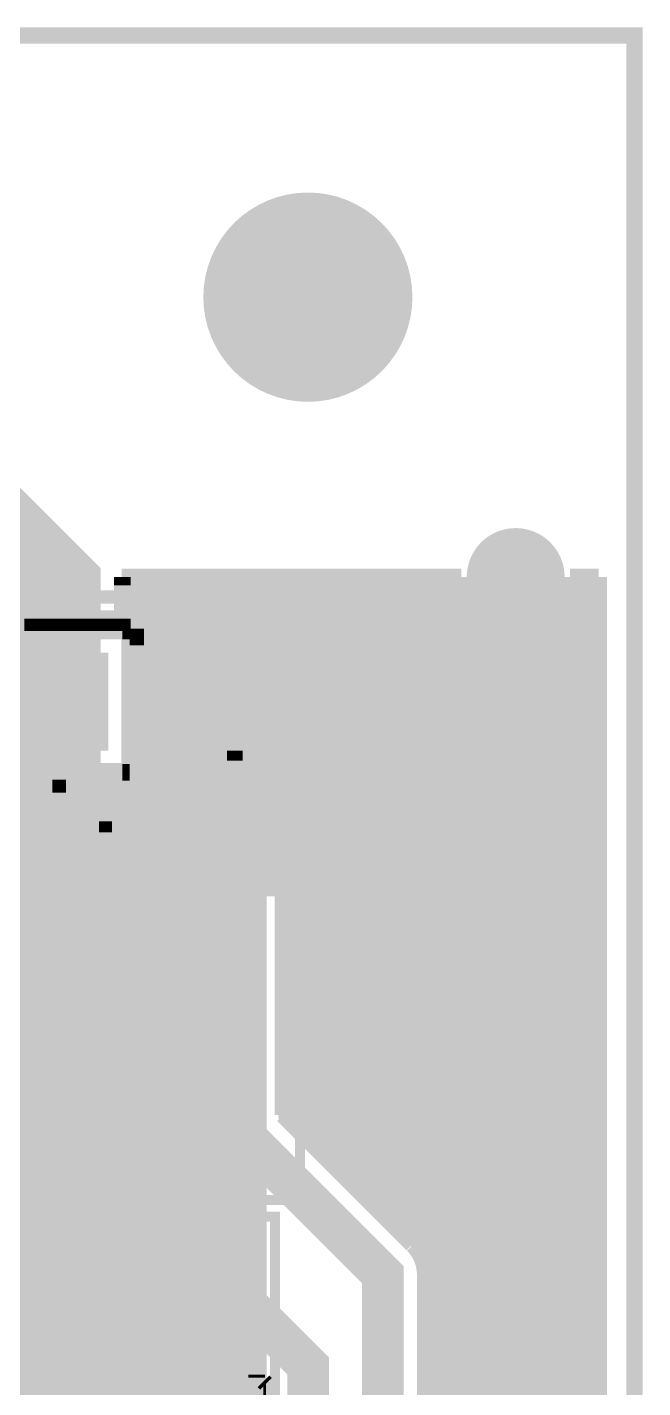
# Model space of a CAD drawing. Extents: x -5 to 90, y -49 to 54.
# Drawn here: x 35.7 to 45.13, y 33.32 to 54.13 of the extents above; entities that cross this region are included whole.
import ezdxf

# ---------------------------------------------------------------- set-up
doc = ezdxf.new("R2010")
doc.units = 0
doc.header["$MEASUREMENT"] = 0
doc.layers.get('0').update_dxf_attribs({"linetype": 'CONTINUOUS'})
for name, color, linetype in [('22-310-0_BOT', 7, 'CONTINUOUS'), ('22-310-0_DRD', 7, 'CONTINUOUS'), ('22-310-0_DRL', 2, 'CONTINUOUS'), ('22-310-0_SMB', 4, 'CONTINUOUS'), ('22-310-0_SMT', 3, 'CONTINUOUS'), ('22-310-0_SPT', 5, 'CONTINUOUS'), ('22-310-0_SST', 14, 'CONTINUOUS'), ('22-310-0_TOP', 9, 'CONTINUOUS'), ('THRUHOLE_NPT', 11, 'CONTINUOUS'), ('THRUHOLE_TAP', 13, 'CONTINUOUS')]:
    doc.layers.add(name, color=color, linetype=linetype)

# ---------------------------------------------------------------- blocks, each defined once
blk = doc.blocks.new('ROUND_1')
at = {"const_width": 1.6002}
blk.add_lwpolyline([(-0.8001, 0, 1), (0.8001, 0, 1)], format="xyb", close=True, dxfattribs=at)
blk = doc.blocks.new('SQUARE_9')
blk.add_solid([(0.7493, 0.7493), (0.7493, -0.7493), (-0.7493, 0.7493), (-0.7493, -0.7493)])
blk = doc.blocks.new('ROUND_47')
at = {"const_width": 0.44958}
blk.add_lwpolyline([(-0.22479, 0, 1), (0.22479, 0, 1)], format="xyb", close=True, dxfattribs=at)
blk = doc.blocks.new('RECTANGLE_7')
blk.add_solid([(2.42951, 1.89992), (2.42951, -1.89992), (-2.42951, 1.89992), (-2.42951, -1.89992)])
blk = doc.blocks.new('ROUND_8')
at = {"const_width": 0.7493}
blk.add_lwpolyline([(-0.37465, 0, 1), (0.37465, 0, 1)], format="xyb", close=True, dxfattribs=at)
blk = doc.blocks.new('RECTANGLE_21')
blk.add_solid([(0.508, 0.635), (0.508, -0.635), (-0.508, 0.635), (-0.508, -0.635)])
blk = doc.blocks.new('ROUND_2')
at = {"const_width": 0.50038}
blk.add_lwpolyline([(-0.25019, 0, 1), (0.25019, 0, 1)], format="xyb", close=True, dxfattribs=at)

msp = doc.modelspace()

# ---------------------------------------------------------------- linework, layer by layer
at = {"layer": '22-310-0_BOT', "const_width": 0.254}
for points in [[(37.211, 45.085), (18.30324, 45.085)], [(37.2618, 45.0342), (18.35404, 45.0342)], [(35.7886, 45.085), (35.7886, 44.8945)], [(36.0172, 45.085), (36.0172, 44.8945)], [(36.2458, 45.085), (36.2458, 44.8945)], [(36.4744, 45.085), (36.4744, 44.8945)], [(36.703, 45.085), (36.703, 44.8945)], [(36.9316, 45.085), (36.9316, 44.8945)], [(37.1602, 45.085), (37.1602, 44.8945)], [(37.211, 45.085), (39.243, 43.053)], [(37.2745, 44.8945), (35.1155, 44.8945)], [(37.2745, 44.8945), (37.2745, 42.7355)], [(37.3888, 44.9072), (37.3888, 30.68066)], [(37.4904, 44.8056), (37.2745, 44.8056)], [(37.6174, 44.6786), (37.6174, 30.47492)], [(37.719, 44.577), (37.2745, 44.577)], [(37.846, 44.45), (37.846, 27.32532)], [(37.9476, 44.3484), (37.2745, 44.3484)], [(38.0746, 44.2214), (38.0746, 27.051)], [(38.1762, 44.1198), (37.2745, 44.1198)], [(38.3032, 43.9928), (38.3032, 19.99234)], [(38.4048, 43.8912), (37.2745, 43.8912)], [(38.6334, 43.6626), (37.2745, 43.6626)], [(38.5318, 43.7642), (38.5318, 19.70278)], [(38.862, 43.434), (37.2745, 43.434)], [(38.7604, 43.5356), (38.7604, 5.7404)], [(39.0906, 43.2054), (37.2745, 43.2054)], [(38.989, 43.307), (38.989, 5.969)], [(39.243, 42.9768), (37.2745, 42.9768)], [(39.2176, 43.0784), (39.2176, 6.1976)], [(39.243, 43.053), (39.243, 6.223)], [(39.243, 42.7482), (34.36112, 42.7482)], [(37.2745, 42.7355), (35.1155, 42.7355)], [(35.7886, 42.7355), (35.7886, 29.21)], [(36.0172, 42.7355), (36.0172, 29.4386)], [(36.2458, 42.7355), (36.2458, 30.39872)], [(36.4744, 42.7355), (36.4744, 30.64764)], [(36.703, 42.7355), (36.703, 30.76194)], [(36.9316, 42.7355), (36.9316, 30.80004)], [(37.1602, 42.7355), (37.1602, 30.77718)], [(39.243, 42.5196), (18.61566, 42.5196)], [(39.243, 42.291), (18.61566, 42.291)], [(39.243, 42.0624), (18.57248, 42.0624)], [(39.243, 41.8338), (21.83638, 41.8338)], [(39.243, 41.6052), (22.10054, 41.6052)], [(39.243, 41.3766), (22.25294, 41.3766)], [(39.243, 41.148), (22.33676, 41.148)], [(39.243, 40.9194), (22.36724, 40.9194)], [(39.243, 40.6908), (22.35454, 40.6908)], [(39.243, 40.4622), (22.29104, 40.4622)], [(39.243, 40.2336), (22.16912, 40.2336)], [(39.243, 40.005), (21.96084, 40.005)], [(39.243, 39.7764), (31.24454, 39.7764)], [(39.243, 39.5478), (31.4198, 39.5478)], [(39.243, 39.3192), (31.49854, 39.3192)], [(39.243, 39.0906), (31.5087, 39.0906)], [(39.243, 38.862), (31.45536, 38.862)], [(39.243, 38.6334), (31.3309, 38.6334)], [(39.243, 38.4048), (31.3309, 38.4048)], [(39.243, 38.1762), (31.3309, 38.1762)], [(39.243, 37.9476), (31.3309, 37.9476)], [(39.243, 37.719), (31.3309, 37.719)], [(39.243, 37.4904), (31.3309, 37.4904)], [(39.243, 37.2618), (31.3309, 37.2618)], [(39.243, 37.0332), (31.3309, 37.0332)], [(39.243, 36.8046), (31.3309, 36.8046)], [(39.243, 36.576), (31.3309, 36.576)], [(39.243, 36.3474), (31.3309, 36.3474)], [(39.243, 36.1188), (31.3309, 36.1188)], [(39.243, 35.8902), (31.3309, 35.8902)], [(39.243, 35.6616), (31.3309, 35.6616)], [(39.243, 35.433), (31.3309, 35.433)], [(39.243, 35.2044), (31.3309, 35.2044)], [(39.243, 34.9758), (31.3309, 34.9758)], [(39.243, 34.7472), (31.3309, 34.7472)], [(39.243, 34.5186), (31.3309, 34.5186)], [(39.243, 34.29), (31.3309, 34.29)], [(39.243, 34.0614), (31.3309, 34.0614)], [(39.243, 33.8328), (31.3309, 33.8328)], [(39.243, 33.6042), (31.3309, 33.6042)], [(39.243, 33.3756), (31.3309, 33.3756)]]:
    msp.add_lwpolyline(points, dxfattribs=at)
at = {"layer": '22-310-0_DRD', "const_width": 0.254}
for points in [[(44.99864, 54.0004), (44.99864, -4.0005), (-4.99872, -4.0005), (-4.99872, 54.0004), (44.99864, 54.0004)], [(39.99992, 50.3809), (39.36492, 49.7459)], [(40.63492, 49.7459), (39.99992, 50.3809)], [(39.36492, 49.7459), (40.63492, 49.7459)], [(36.195, 44.45), (36.195, 43.18)], [(36.83, 43.815), (35.56, 43.815)]]:
    msp.add_lwpolyline(points, dxfattribs=at)
at = {"layer": '22-310-0_DRL', "const_width": 0.254}
msp.add_lwpolyline([(44.99864, 54.0004), (44.99864, -4.0005), (-4.99872, -4.0005), (-4.99872, 54.0004), (44.99864, 54.0004)], dxfattribs=at)
at = {"layer": '22-310-0_SPT', "const_width": 0.1524}
for points in [[(36.79952, 40.3352), (35.99942, 40.3352), (35.99942, 39.5351)], [(36.10102, 40.3352), (36.10102, 39.5351)], [(36.23818, 40.3352), (36.23818, 39.5351)], [(36.37534, 40.3352), (36.37534, 39.5351)], [(36.5125, 40.3352), (36.5125, 39.5351)], [(36.64966, 40.3352), (36.64966, 39.5351)], [(36.79952, 40.3352), (36.79952, 39.5351)], [(37.9984, 40.3352), (37.20084, 40.3352), (37.20084, 39.5351)], [(37.30244, 40.3352), (37.30244, 39.5351)], [(37.4396, 40.3352), (37.4396, 39.5351)], [(37.57676, 40.3352), (37.57676, 39.5351)], [(37.71392, 40.3352), (37.71392, 39.5351)], [(37.85108, 40.3352), (37.85108, 39.5351)], [(37.9984, 40.3352), (37.9984, 39.5351)], [(36.79952, 40.18534), (35.99942, 40.18534)], [(37.9984, 40.18534), (37.20084, 40.18534)], [(36.79952, 40.04818), (35.99942, 40.04818)], [(36.79952, 39.91102), (35.99942, 39.91102)], [(37.9984, 40.04818), (37.20084, 40.04818)], [(37.9984, 39.91102), (37.20084, 39.91102)], [(36.79952, 39.77386), (35.99942, 39.77386)], [(37.9984, 39.77386), (37.20084, 39.77386)], [(36.79952, 39.6367), (35.99942, 39.6367)], [(36.79952, 39.5351), (35.99942, 39.5351)], [(37.9984, 39.6367), (37.20084, 39.6367)], [(37.9984, 39.5351), (37.20084, 39.5351)], [(39.14902, 39.63416), (38.39972, 39.63416), (38.39972, 37.83584)], [(39.14902, 39.58336), (38.39972, 39.58336)], [(38.50132, 39.63416), (38.50132, 37.83584)], [(38.63848, 39.63416), (38.63848, 37.83584)], [(38.77564, 39.63416), (38.77564, 37.83584)], [(38.9128, 39.63416), (38.9128, 37.83584)], [(39.04996, 39.63416), (39.04996, 37.83584)], [(39.14902, 39.63416), (39.14902, 37.83584)], [(39.14902, 39.4462), (38.39972, 39.4462)], [(39.14902, 39.30904), (38.39972, 39.30904)], [(36.79952, 39.13378), (35.99942, 39.13378), (35.99942, 38.33368)], [(36.10102, 39.13378), (36.10102, 38.33368)], [(36.23818, 39.13378), (36.23818, 38.33368)], [(36.37534, 39.13378), (36.37534, 38.33368)], [(36.5125, 39.13378), (36.5125, 38.33368)], [(36.64966, 39.13378), (36.64966, 38.33368)], [(36.79952, 39.13378), (36.79952, 38.33368)], [(37.9984, 39.13378), (37.20084, 39.13378), (37.20084, 38.33368)], [(37.30244, 39.13378), (37.30244, 38.33368)], [(37.4396, 39.13378), (37.4396, 38.33368)], [(37.57676, 39.13378), (37.57676, 38.33368)], [(37.71392, 39.13378), (37.71392, 38.33368)], [(37.85108, 39.13378), (37.85108, 38.33368)], [(37.9984, 39.13378), (37.9984, 38.33368)], [(39.14902, 39.17188), (38.39972, 39.17188)], [(39.14902, 39.03472), (38.39972, 39.03472)], [(36.79952, 38.98392), (35.99942, 38.98392)], [(36.79952, 38.84676), (35.99942, 38.84676)], [(37.9984, 38.98392), (37.20084, 38.98392)], [(37.9984, 38.84676), (37.20084, 38.84676)], [(39.14902, 38.89756), (38.39972, 38.89756)], [(36.79952, 38.7096), (35.99942, 38.7096)], [(37.9984, 38.7096), (37.20084, 38.7096)], [(39.14902, 38.7604), (38.39972, 38.7604)], [(39.14902, 38.62324), (38.39972, 38.62324)], [(36.79952, 38.57244), (35.99942, 38.57244)], [(36.79952, 38.43528), (35.99942, 38.43528)], [(37.9984, 38.57244), (37.20084, 38.57244)], [(37.9984, 38.43528), (37.20084, 38.43528)], [(39.14902, 38.48608), (38.39972, 38.48608)], [(36.79952, 38.33368), (35.99942, 38.33368)], [(37.9984, 38.33368), (37.20084, 38.33368)], [(39.14902, 38.34892), (38.39972, 38.34892)], [(39.14902, 38.21176), (38.39972, 38.21176)], [(39.14902, 38.0746), (38.39972, 38.0746)], [(36.79952, 37.9349), (35.99942, 37.9349), (35.99942, 37.1348)], [(36.79952, 37.78504), (35.99942, 37.78504)], [(36.10102, 37.9349), (36.10102, 37.1348)], [(36.23818, 37.9349), (36.23818, 37.1348)], [(36.37534, 37.9349), (36.37534, 37.1348)], [(36.5125, 37.9349), (36.5125, 37.1348)], [(36.64966, 37.9349), (36.64966, 37.1348)], [(36.79952, 37.9349), (36.79952, 37.1348)], [(37.9984, 37.9349), (37.20084, 37.9349), (37.20084, 37.1348)], [(37.9984, 37.78504), (37.20084, 37.78504)], [(37.30244, 37.9349), (37.30244, 37.1348)], [(37.4396, 37.9349), (37.4396, 37.1348)], [(37.57676, 37.9349), (37.57676, 37.1348)], [(37.71392, 37.9349), (37.71392, 37.1348)], [(37.85108, 37.9349), (37.85108, 37.1348)], [(37.9984, 37.9349), (37.9984, 37.1348)], [(39.14902, 37.93744), (38.39972, 37.93744)], [(39.14902, 37.83584), (38.39972, 37.83584)], [(36.79952, 37.64788), (35.99942, 37.64788)], [(37.9984, 37.64788), (37.20084, 37.64788)], [(36.79952, 37.51072), (35.99942, 37.51072)], [(36.79952, 37.37356), (35.99942, 37.37356)], [(37.9984, 37.51072), (37.20084, 37.51072)], [(37.9984, 37.37356), (37.20084, 37.37356)], [(36.79952, 37.2364), (35.99942, 37.2364)], [(37.9984, 37.2364), (37.20084, 37.2364)], [(36.79952, 37.1348), (35.99942, 37.1348)], [(37.9984, 37.1348), (37.20084, 37.1348)]]:
    msp.add_lwpolyline(points, dxfattribs=at)
at = {"layer": '22-310-0_SST'}
for points, const_width in [([(30.5943, 41.81602), (30.5943, 45.4152), (38.39464, 45.4152), (38.39464, 41.81602), (30.5943, 41.81602)], 0.20066), ([(38.39464, 42.81424), (37.99332, 42.81424), (37.99332, 45.01388), (30.99562, 45.01388), (30.99562, 42.81424), (30.5943, 42.81424)], 0.20066), ([(38.88232, 42.9895), (38.88232, 44.0055), (38.76294, 43.83786)], 0.1524), ([(39.0017, 42.9895), (38.76294, 42.9895)], 0.1524), ([(36.195, 42.61612), (35.29584, 41.81602)], 0.20066), ([(36.1823, 42.60342), (36.1823, 41.81602)], 0.20066), ([(36.195, 42.61612), (37.09416, 41.81602)], 0.20066), ([(36.4998, 42.3418), (35.88766, 42.3418)], 0.20066), ([(36.00196, 42.4434), (36.00196, 41.81602)], 0.20066), ([(36.29914, 42.52214), (36.09086, 42.52214)], 0.20066), ([(36.36264, 42.46626), (36.36264, 41.81602)], 0.20066), ([(36.703, 42.164), (35.687, 42.164)], 0.20066), ([(35.82162, 42.28338), (35.82162, 41.81602)], 0.20066), ([(36.54298, 42.30624), (36.54298, 41.81602)], 0.20066), ([(36.72078, 42.14622), (36.72078, 41.81602)], 0.20066), ([(36.90366, 41.98366), (35.4838, 41.98366)], 0.20066), ([(35.64382, 42.12336), (35.64382, 41.81602)], 0.20066), ([(36.90112, 41.9862), (36.90112, 41.81602)], 0.20066), ([(37.09416, 41.81602), (35.3949, 41.81602)], 0.20066), ([(39.878, 36.195), (31.623, 36.195), (31.623, 41.275), (39.878, 41.275), (39.878, 36.195)], 0.1524), ([(35.433, 31.369), (39.497, 31.369), (39.497, 35.941), (37.719, 35.941), (37.465, 35.687), (37.211, 35.941), (35.433, 35.941), (35.433, 31.369)], 0.1524), ([(36.41598, 35.51428), (36.41598, 35.04184), (35.7378, 35.27806), (35.7378, 35.39744), (36.7538, 35.39744)], 0.1524), ([(36.58362, 34.20364), (36.7538, 34.26206), (36.7538, 34.49828), (36.58362, 34.55924), (36.41598, 34.67608), (35.90798, 34.67608), (35.7378, 34.61766), (35.7378, 34.26206), (35.90798, 34.20364), (36.58362, 34.20364)], 0.1524), ([(36.41598, 34.43986), (36.7538, 34.67608)], 0.1524)]:
    msp.add_lwpolyline(points, dxfattribs=dict(at, const_width=const_width))
at = {"layer": '22-310-0_TOP'}
for points, const_width in [([(36.195, 43.815), (36.195, 45.593), (32.639, 49.149), (32.512, 49.149), (31.496, 49.149), (29.464, 49.149), (22.098, 49.149), (19.7104, 46.7614), (19.685, 46.7614)], 1.27), ([(42.34942, 45.72), (37.15258, 45.72)], 0.254), ([(37.1602, 45.72), (37.1602, 45.593)], 0.254), ([(37.3888, 45.72), (37.3888, 40.96512)], 0.254), ([(37.6174, 45.72), (37.6174, 40.96512)], 0.254), ([(37.846, 45.72), (37.846, 40.96512)], 0.254), ([(38.0746, 45.72), (38.0746, 40.96512)], 0.254), ([(38.3032, 45.72), (38.3032, 40.96512)], 0.254), ([(38.5318, 45.72), (38.5318, 40.96512)], 0.254), ([(38.7604, 45.72), (38.7604, 40.96512)], 0.254), ([(38.989, 45.72), (38.989, 40.96512)], 0.254), ([(39.2176, 45.72), (39.2176, 40.96512)], 0.254), ([(39.4462, 45.72), (39.4462, 40.96512)], 0.254), ([(39.6748, 45.72), (39.6748, 37.4396)], 0.254), ([(39.9034, 45.72), (39.9034, 37.211)], 0.254), ([(40.132, 45.72), (40.132, 36.9824)], 0.254), ([(40.3606, 45.72), (40.3606, 36.7538)], 0.254), ([(40.5892, 45.72), (40.5892, 36.5252)], 0.254), ([(40.8178, 45.72), (40.8178, 36.2966)], 0.254), ([(41.0464, 45.72), (41.0464, 36.068)], 0.254), ([(41.275, 45.72), (41.275, 35.8394)], 0.254), ([(41.5036, 45.72), (41.5036, 35.6108)], 0.254), ([(41.7322, 45.72), (41.7322, 35.3314)], 0.254), ([(41.9608, 45.72), (41.9608, 26.10866)], 0.254), ([(42.1894, 45.72), (42.1894, 26.10866)], 0.254), ([(44.45, 45.72), (44.01058, 45.72)], 0.254), ([(44.0182, 45.72), (44.0182, 4.191)], 0.254), ([(44.2468, 45.72), (44.2468, 4.191)], 0.254), ([(44.45, 45.72), (44.45, 4.191)], 0.254), ([(37.1602, 45.593), (37.1602, 44.8945)], 0.254), ([(42.35958, 45.593), (37.1602, 45.593)], 0.254), ([(44.45, 45.593), (44.00042, 45.593)], 0.254), ([(42.4307, 45.3644), (37.1602, 45.3644)], 0.254), ([(42.418, 45.39234), (42.418, 26.10866)], 0.254), ([(44.45, 45.3644), (43.9293, 45.3644)], 0.254), ([(42.59072, 45.1358), (37.1602, 45.1358)], 0.254), ([(42.6466, 45.085), (42.6466, 26.10866)], 0.254), ([(44.45, 45.1358), (43.76928, 45.1358)], 0.254), ([(43.7896, 45.15612), (43.7896, 4.191)], 0.254), ([(43.01236, 44.9072), (37.1602, 44.9072)], 0.254), ([(37.2745, 44.8945), (37.1602, 44.8945)], 0.254), ([(37.2745, 44.8945), (37.2745, 42.7355)], 0.254), ([(42.8752, 44.94784), (42.8752, 26.10866)], 0.254), ([(43.1038, 44.8945), (43.1038, 26.10866)], 0.254), ([(43.3324, 44.90466), (43.3324, 26.10866)], 0.254), ([(44.45, 44.9072), (43.3451, 44.9072)], 0.254), ([(43.561, 44.9834), (43.561, 4.191)], 0.254), ([(44.45, 44.6786), (37.2745, 44.6786)], 0.254), ([(44.45, 44.45), (37.2745, 44.45)], 0.254), ([(36.195, 43.815), (36.195, 39.3954), (36.86048, 38.735)], 1.27), ([(44.45, 44.2214), (37.2745, 44.2214)], 0.254), ([(44.45, 43.9928), (37.2745, 43.9928)], 0.254), ([(44.45, 43.7642), (37.2745, 43.7642)], 0.254), ([(44.45, 43.5356), (37.2745, 43.5356)], 0.254), ([(44.45, 43.307), (37.2745, 43.307)], 0.254), ([(44.45, 43.0784), (37.2745, 43.0784)], 0.254), ([(37.1602, 42.7355), (37.1602, 40.96512)], 0.254), ([(37.2745, 42.7355), (37.1602, 42.7355)], 0.254), ([(37.1602, 42.7355), (37.1602, 40.96512)], 0.254), ([(44.45, 42.8498), (37.2745, 42.8498)], 0.254), ([(44.45, 42.6212), (37.1602, 42.6212)], 0.254), ([(44.45, 42.3926), (37.1602, 42.3926)], 0.254), ([(44.45, 42.164), (37.1602, 42.164)], 0.254), ([(44.45, 41.9354), (37.1602, 41.9354)], 0.254), ([(44.45, 41.7068), (37.1602, 41.7068)], 0.254), ([(44.45, 41.4782), (37.1602, 41.4782)], 0.254), ([(44.45, 41.2496), (37.1602, 41.2496)], 0.254), ([(44.45, 41.021), (37.1602, 41.021)], 0.254), ([(39.61892, 40.96512), (37.1602, 40.96512)], 0.254), ([(39.61892, 40.96512), (39.61892, 37.49548)], 0.254), ([(44.45, 40.7924), (39.61892, 40.7924)], 0.254), ([(44.45, 40.5638), (39.61892, 40.5638)], 0.254), ([(44.45, 40.3352), (39.61892, 40.3352)], 0.254), ([(44.45, 40.1066), (39.61892, 40.1066)], 0.254), ([(44.45, 39.878), (39.61892, 39.878)], 0.254), ([(44.45, 39.6494), (39.61892, 39.6494)], 0.254), ([(44.45, 39.4208), (39.61892, 39.4208)], 0.254), ([(44.45, 39.1922), (39.61892, 39.1922)], 0.254), ([(36.86048, 38.735), (37.465, 38.735), (41.148, 35.052), (41.148, 29.337), (40.3098, 28.4988), (40.005, 28.4988)], 0.635), ([(44.45, 38.9636), (39.61892, 38.9636)], 0.254), ([(44.45, 38.735), (39.61892, 38.735)], 0.254), ([(44.45, 38.5064), (39.61892, 38.5064)], 0.254), ([(44.45, 38.2778), (39.61892, 38.2778)], 0.254), ([(44.45, 38.0492), (39.61892, 38.0492)], 0.254), ([(44.45, 37.8206), (39.61892, 37.8206)], 0.254), ([(44.45, 37.592), (39.61892, 37.592)], 0.254), ([(39.61892, 37.49548), (41.59758, 35.51682)], 0.254), ([(44.45, 37.3634), (39.751, 37.3634)], 0.254), ([(44.45, 37.1348), (39.9796, 37.1348)], 0.254), ([(44.45, 36.9062), (40.2082, 36.9062)], 0.254), ([(44.45, 36.6776), (40.4368, 36.6776)], 0.254), ([(44.45, 36.449), (40.6654, 36.449)], 0.254), ([(44.45, 36.2204), (40.894, 36.2204)], 0.254), ([(44.45, 35.9918), (41.1226, 35.9918)], 0.254), ([(44.45, 35.7632), (41.3512, 35.7632)], 0.254), ([(44.45, 35.5346), (41.5798, 35.5346)], 0.254), ([(44.45, 35.306), (41.74236, 35.306)], 0.254), ([(44.45, 35.0774), (41.7957, 35.0774)], 0.254), ([(41.7957, 35.052), (41.7957, 29.337)], 0.254), ([(37.465, 34.798), (33.02, 34.798)], 0.635), ([(40.005, 29.9212), (40.005, 33.655), (38.862, 34.798), (37.465, 34.798)], 0.635), ([(44.45, 34.8488), (41.7957, 34.8488)], 0.254), ([(44.45, 34.6202), (41.7957, 34.6202)], 0.254), ([(44.45, 34.3916), (41.7957, 34.3916)], 0.254), ([(36.6268, 34.1503), (33.8582, 34.1503)], 0.254), ([(35.64636, 33.99536), (36.16706, 33.4772)], 0.254), ([(35.7886, 34.1503), (35.7886, 33.85566)], 0.254), ([(36.0172, 34.1503), (36.0172, 33.62706)], 0.254), ([(36.2458, 34.1503), (36.2458, 33.4772)], 0.254), ([(36.4744, 34.1503), (36.4744, 33.4772)], 0.254), ([(36.6268, 34.1503), (36.6268, 33.8328)], 0.254), ([(38.3032, 34.1503), (38.3032, 33.8328)], 0.254), ([(38.59276, 34.1503), (38.3032, 34.1503)], 0.254), ([(38.3032, 34.1503), (38.3032, 33.4772)], 0.254), ([(38.5318, 34.1503), (38.5318, 33.4772)], 0.254), ([(38.59276, 34.1503), (39.26586, 33.4772)], 0.254), ([(44.45, 34.163), (41.7957, 34.163)], 0.254), ([(36.6268, 33.9344), (35.70986, 33.9344)], 0.254), ([(38.3032, 33.8328), (36.6268, 33.8328)], 0.254), ([(36.703, 33.8328), (36.703, 33.4772)], 0.254), ([(36.9316, 33.8328), (36.9316, 33.4772)], 0.254), ([(37.1602, 33.8328), (37.1602, 33.4772)], 0.254), ([(37.3888, 33.8328), (37.3888, 30.68066)], 0.254), ([(37.6174, 33.8328), (37.6174, 30.47492)], 0.254), ([(37.846, 33.8328), (37.846, 33.4772)], 0.254), ([(38.0746, 33.8328), (38.0746, 33.4772)], 0.254), ([(38.80866, 33.9344), (38.3032, 33.9344)], 0.254), ([(38.7604, 33.98266), (38.7604, 33.4772)], 0.254), ([(44.45, 33.9344), (41.7957, 33.9344)], 0.254), ([(36.449, 32.512), (35.306, 33.655), (31.242, 33.655), (29.845, 32.258), (28.829, 31.242), (26.162, 31.242), (24.765, 29.845)], 0.3048), ([(39.03726, 33.7058), (35.93846, 33.7058)], 0.254), ([(38.989, 33.75406), (38.989, 33.4772)], 0.254), ([(44.45, 33.7058), (41.7957, 33.7058)], 0.254), ([(37.2872, 33.4772), (36.16706, 33.4772)], 0.254), ([(39.26586, 33.4772), (36.16706, 33.4772)], 0.254), ([(37.2872, 33.4772), (37.2872, 31.5468)], 0.254), ([(37.6428, 33.4772), (37.6428, 31.5468)], 0.254), ([(39.26586, 33.4772), (37.6428, 33.4772)], 0.254), ([(38.481, 33.4772), (38.481, 32.512)], 0.254), ([(39.2176, 33.52546), (39.2176, 33.4772)], 0.254), ([(39.3192, 33.42386), (39.3192, 31.5468)], 0.254), ([(39.3192, 33.42386), (39.3573, 33.38576)], 0.254), ([(39.3573, 33.38576), (39.3573, 30.6578)], 0.254), ([(44.45, 33.4772), (41.7957, 33.4772)], 0.254), ([(37.6428, 33.2486), (37.2872, 33.2486)], 0.254), ([(39.3573, 33.2486), (39.3192, 33.2486)], 0.254), ([(44.45, 33.2486), (41.7957, 33.2486)], 0.254)]:
    msp.add_lwpolyline(points, dxfattribs=dict(at, const_width=const_width))
at = {"layer": '22-310-0_TOP', "const_width": 0.254}
for points in [[(37.1602, 45.593, 0.0329757), (37.15182, 45.7199)], [(42.34942, 45.72, 0.4142136), (43.18, 44.88942)], [(43.18, 44.88942, 0.4142136), (44.01058, 45.72)], [(41.7957, 35.052, 0.1989124), (41.60599, 35.50999)], [(41.7957, 35.052, 0.1989124), (41.60599, 35.50999)], [(35.64636, 33.99536, 0.1989124), (35.306, 34.13634)], [(35.64636, 33.99536, 0.1989124), (35.306, 34.13634)]]:
    msp.add_lwpolyline(points, format="xyb", dxfattribs=at)

# ---------------------------------------------------------------- block references
at = {"layer": '22-310-0_BOT'}
for name, p in [('ROUND_1', (39.99992, 49.9999)), ('SQUARE_9', (36.195, 43.815))]:
    msp.add_blockref(name, p, dxfattribs=at)
at = {"layer": '22-310-0_DRL'}
for name, p in [('ROUND_1', (39.99992, 49.9999)), ('ROUND_47', (36.195, 43.815))]:
    msp.add_blockref(name, p, dxfattribs=at)
at = {"layer": '22-310-0_SMB'}
msp.add_blockref('SQUARE_9', (36.195, 43.815), dxfattribs=at)
at = {"layer": '22-310-0_SMT'}
for name, p in [('ROUND_8', (43.18, 45.72)), ('SQUARE_9', (36.195, 43.815)), ('RECTANGLE_7', (36.86048, 38.735)), ('RECTANGLE_21', (37.465, 34.798))]:
    msp.add_blockref(name, p, dxfattribs=at)
at = {"layer": '22-310-0_SPT'}
msp.add_blockref('RECTANGLE_21', (37.465, 34.798), dxfattribs=at)
at = {"layer": '22-310-0_TOP'}
for name, p in [('ROUND_1', (39.99992, 49.9999)), ('ROUND_2', (43.18, 45.72)), ('SQUARE_9', (36.195, 43.815)), ('RECTANGLE_7', (36.86048, 38.735)), ('RECTANGLE_21', (37.465, 34.798))]:
    msp.add_blockref(name, p, dxfattribs=at)
at = {"layer": 'THRUHOLE_NPT'}
msp.add_blockref('ROUND_1', (39.99992, 49.9999), dxfattribs=at)
at = {"layer": 'THRUHOLE_TAP'}
msp.add_blockref('ROUND_47', (36.195, 43.815), dxfattribs=at)

doc.saveas('drawing.dxf')
